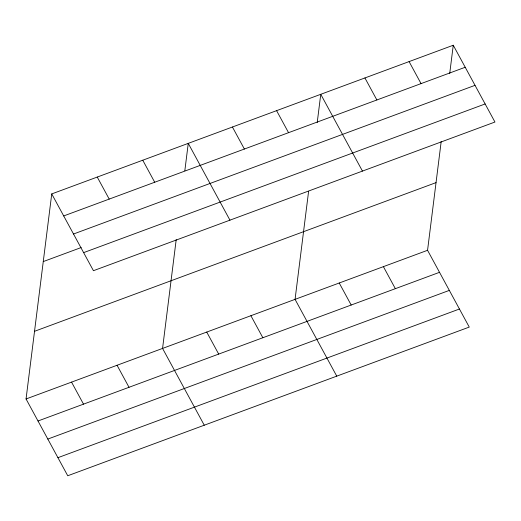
<?xml version="1.0" encoding="UTF-8"?>
<svg xmlns="http://www.w3.org/2000/svg" width="521" height="521" viewBox="0 0 521 521"><rect width="100%" height="100%" fill="white"/><g stroke="black" fill="none" stroke-linecap="round" stroke-linejoin="round"><path stroke-width="0.78" d="M441.202 141.425L427.559 250.295L469.258 327.084L67.743 475.758L26.05 398.969L51.742 193.916L453.257 45.242L494.95 122.031L93.441 270.705L51.742 193.916M176.209 239.556L162.565 348.419L204.258 425.208M184.825 170.758L188.257 143.366L229.95 220.155M308.608 191.285L295.062 299.36L336.755 376.149M317.224 122.5L320.76 94.301L362.453 171.09M449.721 73.435L453.257 45.242M63.705 215.941L465.214 67.261M73.513 234.014L475.028 85.333M43.263 261.581L81.185 247.54M83.627 252.633L485.136 103.959M34.529 331.304L436.038 182.624M26.05 398.969L427.559 250.295M38.007 420.994L439.522 272.32M47.821 439.066L449.33 290.392M57.929 457.685L459.444 309.012M409.089 61.595L421.046 83.614M364.921 77.948L376.878 99.973M383.397 266.648L395.354 288.673M276.592 110.654L288.549 132.679M339.23 283.001L351.187 305.026M232.425 127.013L244.382 149.032M250.894 315.713L262.851 337.732M142.754 160.214L154.711 182.239M206.733 332.066L218.69 354.091M97.251 177.068L109.208 199.087M117.062 365.273L129.019 387.292M71.553 382.121L83.51 404.146"/></g></svg>
